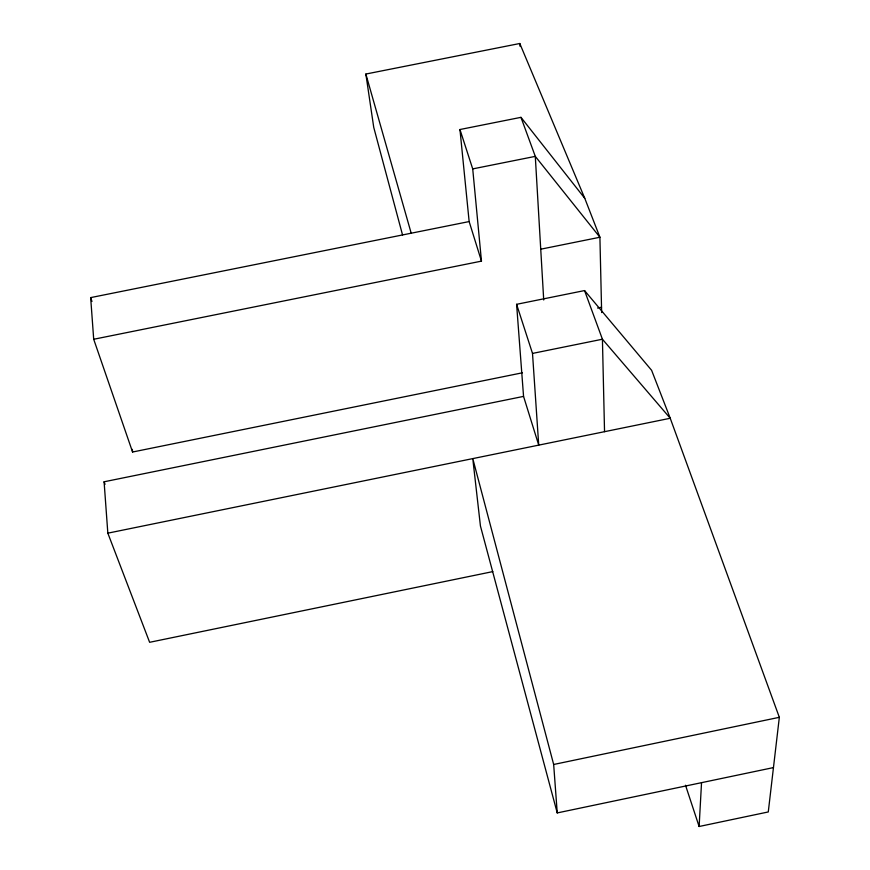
<?xml version="1.0" encoding="UTF-8"?>
<svg xmlns="http://www.w3.org/2000/svg" width="870" height="870" viewBox="0 0 870 870"><rect width="100%" height="100%" fill="white"/><g stroke="black" fill="none" stroke-linecap="round" stroke-linejoin="round"><path stroke-width="1.3" d="M516.595 304.315L532.505 353.416L538.726 445.135L523.555 396.394L516.595 304.315L584.553 290.569L651.608 370.305L670.237 418.263L779.335 717.315L768.275 811.949L699.121 826.5L701.535 782.674M557.235 812.928L553.668 764.48L472.78 458.61L480.436 525.991L557.235 812.928L773.463 767.59M553.668 764.48L779.335 717.315M492.822 571.601L149.629 642.299L107.836 533.169L104.095 481.784L523.555 396.394M107.836 533.169L670.237 418.263L602.421 339.224L584.553 290.569M597.57 308.034L601.529 307.23M532.505 353.416L602.421 339.224L604.541 431.683M93.699 339.267L481.469 261.13L469.147 221.567L90.665 297.605L93.699 339.267L132.577 452.019L522.413 372.795M540.738 249.19L599.908 237.249L584.781 198.338L519.792 43.5L365.857 74.048L373.741 127.368L402.549 234.976M469.147 221.567L459.958 129.521L520.967 117.341L584.781 198.338M459.958 129.521L472.714 168.9L535.289 156.372L599.908 237.249L601.649 312.558M104.095 481.784L105.042 484.318M520.967 117.341L535.289 156.372L543.717 299.998M90.665 297.605L91.97 301.466M685.506 785.24L699.121 826.5M365.857 74.048L411.195 233.214M472.714 168.9L481.469 261.13M132.338 449.355L132.577 452.019M519.792 43.5L519.966 46.208"/></g></svg>
